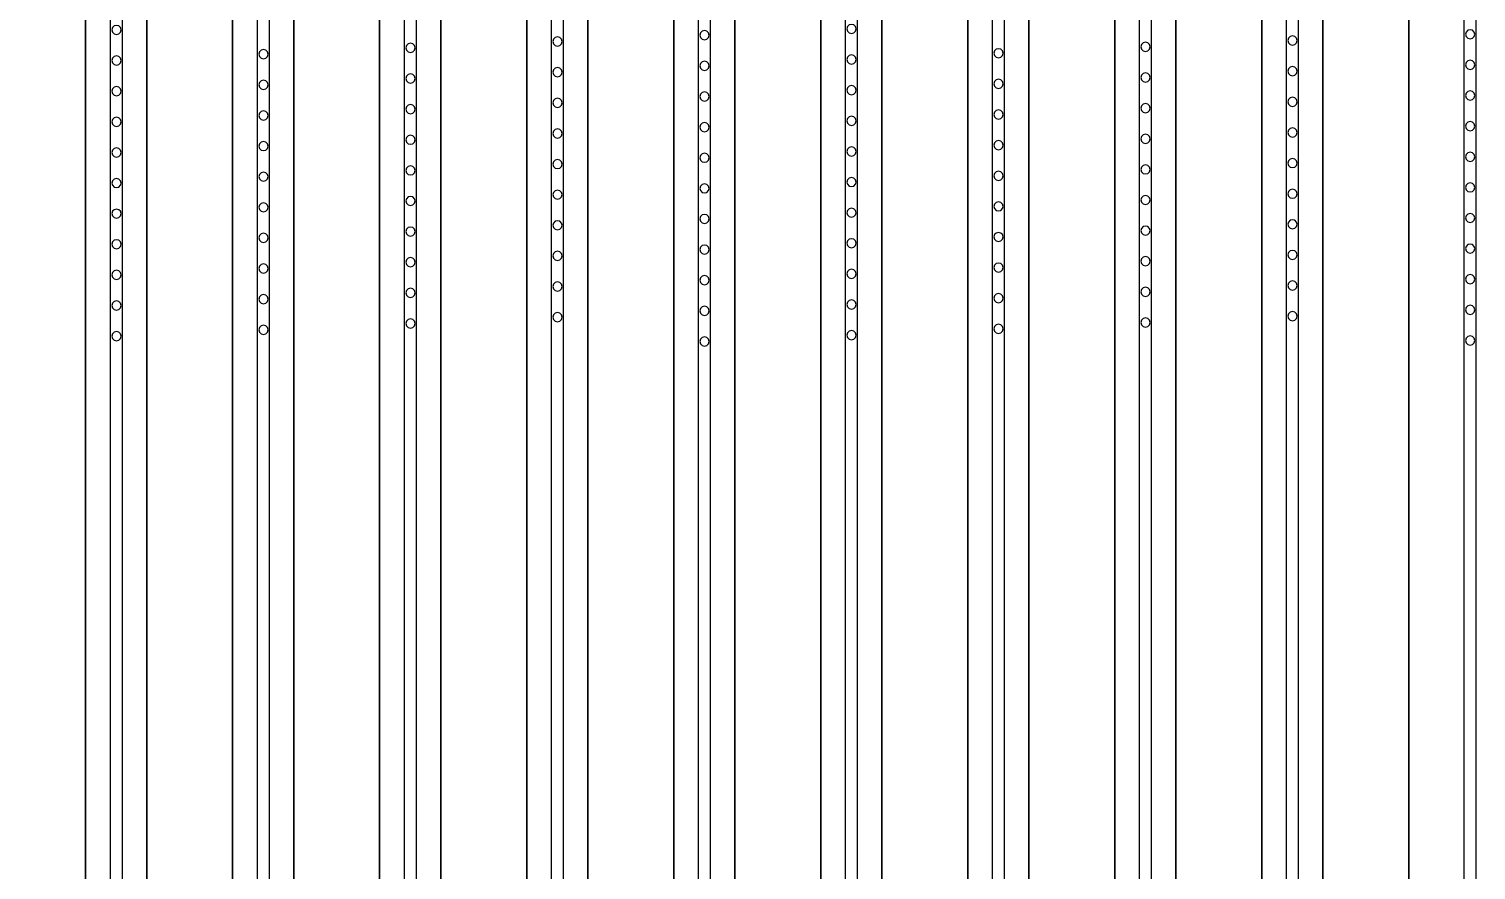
# Model space of a CAD drawing. Header units: metres. Extents: x -1550 to 1550, y -904 to 26100.
# Drawn here: x -247.3 to -11, y 3376.5 to 3513.8 of the extents above; entities that cross this region are included whole.
import ezdxf

# ---------------------------------------------------------------- set-up
doc = ezdxf.new("R2010")
doc.units = ezdxf.units.M
for name, color, linetype in [('Metal', 4, 'CONTINUOUS'), ('pattern_ionp', 7, 'CONTINUOUS'), ('Polyimide', 3, 'CONTINUOUS'), ('Polyimide_Negative', 5, 'CONTINUOUS')]:
    doc.layers.add(name, color=color, linetype=linetype)

msp = doc.modelspace()

# ---------------------------------------------------------------- linework, layer by layer
at = {"layer": 'Metal'}
for points in [[(-234, 11993.5), (-234, 2167.23)], [(-232, 2167.23), (-232, 11993.5)], [(-210, 11993.5), (-210, 1913.26)], [(-208, 1913.26), (-208, 11993.5)], [(-186, 11993.5), (-186, 1659.29)], [(-184, 1659.29), (-184, 11993.5)], [(-162, 11993.5), (-162, 1405.33)], [(-160, 1405.33), (-160, 11993.5)], [(-138, 11993.5), (-138, 1151.36)], [(-136, 1151.36), (-136, 11993.5)], [(-114, 11993.5), (-114, 897.39)], [(-112, 897.39), (-112, 11993.5)], [(-90, 11993.5), (-90, 643.42)], [(-88, 643.42), (-88, 11993.5)], [(-66, 11993.5), (-66, 389.45)], [(-64, 389.45), (-64, 11993.5)], [(-42, 11993.5), (-42, 135.48)], [(-40, 135.48), (-40, 11993.5)], [(-13, 11993.5), (-13, -118.48)], [(-11, -118.48), (-11, 11993.5)]]:
    msp.add_lwpolyline(points, dxfattribs=at)
at = {"layer": 'pattern_ionp'}
for points in [[(-232.21, 3513.67), (-232.31, 3514.05), (-232.59, 3514.32), (-232.96, 3514.42), (-233.34, 3514.32), (-233.61, 3514.05), (-233.71, 3513.67), (-233.61, 3513.3), (-233.34, 3513.02), (-232.96, 3512.92), (-232.59, 3513.02), (-232.31, 3513.3), (-232.21, 3513.67)], [(-136.21, 3512.8), (-136.31, 3513.18), (-136.59, 3513.45), (-136.96, 3513.55), (-137.34, 3513.45), (-137.61, 3513.18), (-137.71, 3512.8), (-137.61, 3512.43), (-137.34, 3512.15), (-136.96, 3512.05), (-136.59, 3512.15), (-136.31, 3512.43), (-136.21, 3512.8)], [(-112.21, 3513.83), (-112.31, 3514.21), (-112.59, 3514.48), (-112.96, 3514.58), (-113.34, 3514.48), (-113.61, 3514.21), (-113.71, 3513.83), (-113.61, 3513.46), (-113.34, 3513.18), (-112.96, 3513.08), (-112.59, 3513.18), (-112.31, 3513.46), (-112.21, 3513.83)], [(-11.21, 3512.96), (-11.31, 3513.33), (-11.59, 3513.61), (-11.96, 3513.71), (-12.34, 3513.61), (-12.61, 3513.33), (-12.71, 3512.96), (-12.61, 3512.58), (-12.34, 3512.31), (-11.96, 3512.21), (-11.59, 3512.31), (-11.31, 3512.58), (-11.21, 3512.96)], [(-184.21, 3510.74), (-184.31, 3511.11), (-184.59, 3511.39), (-184.96, 3511.49), (-185.34, 3511.39), (-185.61, 3511.11), (-185.71, 3510.74), (-185.61, 3510.36), (-185.34, 3510.09), (-184.96, 3509.99), (-184.59, 3510.09), (-184.31, 3510.36), (-184.21, 3510.74)], [(-160.21, 3511.77), (-160.31, 3512.14), (-160.59, 3512.42), (-160.96, 3512.52), (-161.34, 3512.42), (-161.61, 3512.14), (-161.71, 3511.77), (-161.61, 3511.39), (-161.34, 3511.12), (-160.96, 3511.02), (-160.59, 3511.12), (-160.31, 3511.39), (-160.21, 3511.77)], [(-64.21, 3510.9), (-64.31, 3511.27), (-64.59, 3511.55), (-64.96, 3511.65), (-65.34, 3511.55), (-65.61, 3511.27), (-65.71, 3510.9), (-65.61, 3510.52), (-65.34, 3510.25), (-64.96, 3510.15), (-64.59, 3510.25), (-64.31, 3510.52), (-64.21, 3510.9)], [(-40.21, 3511.93), (-40.31, 3512.3), (-40.59, 3512.58), (-40.96, 3512.68), (-41.34, 3512.58), (-41.61, 3512.3), (-41.71, 3511.93), (-41.61, 3511.55), (-41.34, 3511.28), (-40.96, 3511.18), (-40.59, 3511.28), (-40.31, 3511.55), (-40.21, 3511.93)], [(-232.21, 3508.67), (-232.31, 3509.05), (-232.59, 3509.32), (-232.96, 3509.42), (-233.34, 3509.32), (-233.61, 3509.05), (-233.71, 3508.67), (-233.61, 3508.3), (-233.34, 3508.02), (-232.96, 3507.92), (-232.59, 3508.02), (-232.31, 3508.3), (-232.21, 3508.67)], [(-208.21, 3509.71), (-208.31, 3510.08), (-208.59, 3510.35), (-208.96, 3510.46), (-209.34, 3510.35), (-209.61, 3510.08), (-209.71, 3509.71), (-209.61, 3509.33), (-209.34, 3509.06), (-208.96, 3508.96), (-208.59, 3509.06), (-208.31, 3509.33), (-208.21, 3509.71)], [(-136.21, 3507.8), (-136.31, 3508.18), (-136.59, 3508.45), (-136.96, 3508.55), (-137.34, 3508.45), (-137.61, 3508.18), (-137.71, 3507.8), (-137.61, 3507.43), (-137.34, 3507.15), (-136.96, 3507.05), (-136.59, 3507.15), (-136.31, 3507.43), (-136.21, 3507.8)], [(-112.21, 3508.83), (-112.31, 3509.21), (-112.59, 3509.48), (-112.96, 3509.58), (-113.34, 3509.48), (-113.61, 3509.21), (-113.71, 3508.83), (-113.61, 3508.46), (-113.34, 3508.18), (-112.96, 3508.08), (-112.59, 3508.18), (-112.31, 3508.46), (-112.21, 3508.83)], [(-88.21, 3509.86), (-88.31, 3510.24), (-88.59, 3510.51), (-88.96, 3510.61), (-89.34, 3510.51), (-89.61, 3510.24), (-89.71, 3509.86), (-89.61, 3509.49), (-89.34, 3509.21), (-88.96, 3509.11), (-88.59, 3509.21), (-88.31, 3509.49), (-88.21, 3509.86)], [(-11.21, 3507.96), (-11.31, 3508.33), (-11.59, 3508.61), (-11.96, 3508.71), (-12.34, 3508.61), (-12.61, 3508.33), (-12.71, 3507.96), (-12.61, 3507.58), (-12.34, 3507.31), (-11.96, 3507.21), (-11.59, 3507.31), (-11.31, 3507.58), (-11.21, 3507.96)], [(-184.21, 3505.74), (-184.31, 3506.11), (-184.59, 3506.39), (-184.96, 3506.49), (-185.34, 3506.39), (-185.61, 3506.11), (-185.71, 3505.74), (-185.61, 3505.36), (-185.34, 3505.09), (-184.96, 3504.99), (-184.59, 3505.09), (-184.31, 3505.36), (-184.21, 3505.74)], [(-160.21, 3506.77), (-160.31, 3507.14), (-160.59, 3507.42), (-160.96, 3507.52), (-161.34, 3507.42), (-161.61, 3507.14), (-161.71, 3506.77), (-161.61, 3506.39), (-161.34, 3506.12), (-160.96, 3506.02), (-160.59, 3506.12), (-160.31, 3506.39), (-160.21, 3506.77)], [(-64.21, 3505.9), (-64.31, 3506.27), (-64.59, 3506.55), (-64.96, 3506.65), (-65.34, 3506.55), (-65.61, 3506.27), (-65.71, 3505.9), (-65.61, 3505.52), (-65.34, 3505.25), (-64.96, 3505.15), (-64.59, 3505.25), (-64.31, 3505.52), (-64.21, 3505.9)], [(-40.21, 3506.93), (-40.31, 3507.3), (-40.59, 3507.58), (-40.96, 3507.68), (-41.34, 3507.58), (-41.61, 3507.3), (-41.71, 3506.93), (-41.61, 3506.55), (-41.34, 3506.28), (-40.96, 3506.18), (-40.59, 3506.28), (-40.31, 3506.55), (-40.21, 3506.93)], [(-232.21, 3503.67), (-232.31, 3504.05), (-232.59, 3504.32), (-232.96, 3504.42), (-233.34, 3504.32), (-233.61, 3504.05), (-233.71, 3503.67), (-233.61, 3503.3), (-233.34, 3503.02), (-232.96, 3502.92), (-232.59, 3503.02), (-232.31, 3503.3), (-232.21, 3503.67)], [(-208.21, 3504.71), (-208.31, 3505.08), (-208.59, 3505.35), (-208.96, 3505.46), (-209.34, 3505.35), (-209.61, 3505.08), (-209.71, 3504.71), (-209.61, 3504.33), (-209.34, 3504.06), (-208.96, 3503.96), (-208.59, 3504.06), (-208.31, 3504.33), (-208.21, 3504.71)], [(-112.21, 3503.83), (-112.31, 3504.21), (-112.59, 3504.48), (-112.96, 3504.58), (-113.34, 3504.48), (-113.61, 3504.21), (-113.71, 3503.83), (-113.61, 3503.46), (-113.34, 3503.18), (-112.96, 3503.08), (-112.59, 3503.18), (-112.31, 3503.46), (-112.21, 3503.83)], [(-88.21, 3504.86), (-88.31, 3505.24), (-88.59, 3505.51), (-88.96, 3505.61), (-89.34, 3505.51), (-89.61, 3505.24), (-89.71, 3504.86), (-89.61, 3504.49), (-89.34, 3504.21), (-88.96, 3504.11), (-88.59, 3504.21), (-88.31, 3504.49), (-88.21, 3504.86)], [(-184.21, 3500.74), (-184.31, 3501.11), (-184.59, 3501.39), (-184.96, 3501.49), (-185.34, 3501.39), (-185.61, 3501.11), (-185.71, 3500.74), (-185.61, 3500.36), (-185.34, 3500.09), (-184.96, 3499.99), (-184.59, 3500.09), (-184.31, 3500.36), (-184.21, 3500.74)], [(-160.21, 3501.77), (-160.31, 3502.14), (-160.59, 3502.42), (-160.96, 3502.52), (-161.34, 3502.42), (-161.61, 3502.14), (-161.71, 3501.77), (-161.61, 3501.39), (-161.34, 3501.12), (-160.96, 3501.02), (-160.59, 3501.12), (-160.31, 3501.39), (-160.21, 3501.77)], [(-136.21, 3502.8), (-136.31, 3503.18), (-136.59, 3503.45), (-136.96, 3503.55), (-137.34, 3503.45), (-137.61, 3503.18), (-137.71, 3502.8), (-137.61, 3502.43), (-137.34, 3502.15), (-136.96, 3502.05), (-136.59, 3502.15), (-136.31, 3502.43), (-136.21, 3502.8)], [(-64.21, 3500.9), (-64.31, 3501.27), (-64.59, 3501.55), (-64.96, 3501.65), (-65.34, 3501.55), (-65.61, 3501.27), (-65.71, 3500.9), (-65.61, 3500.52), (-65.34, 3500.25), (-64.96, 3500.15), (-64.59, 3500.25), (-64.31, 3500.52), (-64.21, 3500.9)], [(-40.21, 3501.93), (-40.31, 3502.3), (-40.59, 3502.58), (-40.96, 3502.68), (-41.34, 3502.58), (-41.61, 3502.3), (-41.71, 3501.93), (-41.61, 3501.55), (-41.34, 3501.28), (-40.96, 3501.18), (-40.59, 3501.28), (-40.31, 3501.55), (-40.21, 3501.93)], [(-11.21, 3502.96), (-11.31, 3503.33), (-11.59, 3503.61), (-11.96, 3503.71), (-12.34, 3503.61), (-12.61, 3503.33), (-12.71, 3502.96), (-12.61, 3502.58), (-12.34, 3502.31), (-11.96, 3502.21), (-11.59, 3502.31), (-11.31, 3502.58), (-11.21, 3502.96)], [(-232.21, 3498.67), (-232.31, 3499.05), (-232.59, 3499.32), (-232.96, 3499.42), (-233.34, 3499.32), (-233.61, 3499.05), (-233.71, 3498.67), (-233.61, 3498.3), (-233.34, 3498.02), (-232.96, 3497.92), (-232.59, 3498.02), (-232.31, 3498.3), (-232.21, 3498.67)], [(-208.21, 3499.71), (-208.31, 3500.08), (-208.59, 3500.35), (-208.96, 3500.46), (-209.34, 3500.35), (-209.61, 3500.08), (-209.71, 3499.71), (-209.61, 3499.33), (-209.34, 3499.06), (-208.96, 3498.96), (-208.59, 3499.06), (-208.31, 3499.33), (-208.21, 3499.71)], [(-112.21, 3498.83), (-112.31, 3499.21), (-112.59, 3499.48), (-112.96, 3499.58), (-113.34, 3499.48), (-113.61, 3499.21), (-113.71, 3498.83), (-113.61, 3498.46), (-113.34, 3498.18), (-112.96, 3498.08), (-112.59, 3498.18), (-112.31, 3498.46), (-112.21, 3498.83)], [(-88.21, 3499.86), (-88.31, 3500.24), (-88.59, 3500.51), (-88.96, 3500.61), (-89.34, 3500.51), (-89.61, 3500.24), (-89.71, 3499.86), (-89.61, 3499.49), (-89.34, 3499.21), (-88.96, 3499.11), (-88.59, 3499.21), (-88.31, 3499.49), (-88.21, 3499.86)], [(-160.21, 3496.77), (-160.31, 3497.14), (-160.59, 3497.42), (-160.96, 3497.52), (-161.34, 3497.42), (-161.61, 3497.14), (-161.71, 3496.77), (-161.61, 3496.39), (-161.34, 3496.12), (-160.96, 3496.02), (-160.59, 3496.12), (-160.31, 3496.39), (-160.21, 3496.77)], [(-136.21, 3497.8), (-136.31, 3498.18), (-136.59, 3498.45), (-136.96, 3498.55), (-137.34, 3498.45), (-137.61, 3498.18), (-137.71, 3497.8), (-137.61, 3497.43), (-137.34, 3497.15), (-136.96, 3497.05), (-136.59, 3497.15), (-136.31, 3497.43), (-136.21, 3497.8)], [(-40.21, 3496.93), (-40.31, 3497.3), (-40.59, 3497.58), (-40.96, 3497.68), (-41.34, 3497.58), (-41.61, 3497.3), (-41.71, 3496.93), (-41.61, 3496.55), (-41.34, 3496.28), (-40.96, 3496.18), (-40.59, 3496.28), (-40.31, 3496.55), (-40.21, 3496.93)], [(-11.21, 3497.96), (-11.31, 3498.33), (-11.59, 3498.61), (-11.96, 3498.71), (-12.34, 3498.61), (-12.61, 3498.33), (-12.71, 3497.96), (-12.61, 3497.58), (-12.34, 3497.31), (-11.96, 3497.21), (-11.59, 3497.31), (-11.31, 3497.58), (-11.21, 3497.96)], [(-232.21, 3493.67), (-232.31, 3494.05), (-232.59, 3494.32), (-232.96, 3494.42), (-233.34, 3494.32), (-233.61, 3494.05), (-233.71, 3493.67), (-233.61, 3493.3), (-233.34, 3493.02), (-232.96, 3492.92), (-232.59, 3493.02), (-232.31, 3493.3), (-232.21, 3493.67)], [(-208.21, 3494.71), (-208.31, 3495.08), (-208.59, 3495.35), (-208.96, 3495.46), (-209.34, 3495.35), (-209.61, 3495.08), (-209.71, 3494.71), (-209.61, 3494.33), (-209.34, 3494.06), (-208.96, 3493.96), (-208.59, 3494.06), (-208.31, 3494.33), (-208.21, 3494.71)], [(-184.21, 3495.74), (-184.31, 3496.11), (-184.59, 3496.39), (-184.96, 3496.49), (-185.34, 3496.39), (-185.61, 3496.11), (-185.71, 3495.74), (-185.61, 3495.36), (-185.34, 3495.09), (-184.96, 3494.99), (-184.59, 3495.09), (-184.31, 3495.36), (-184.21, 3495.74)], [(-112.21, 3493.83), (-112.31, 3494.21), (-112.59, 3494.48), (-112.96, 3494.58), (-113.34, 3494.48), (-113.61, 3494.21), (-113.71, 3493.83), (-113.61, 3493.46), (-113.34, 3493.18), (-112.96, 3493.08), (-112.59, 3493.18), (-112.31, 3493.46), (-112.21, 3493.83)], [(-88.21, 3494.86), (-88.31, 3495.24), (-88.59, 3495.51), (-88.96, 3495.61), (-89.34, 3495.51), (-89.61, 3495.24), (-89.71, 3494.86), (-89.61, 3494.49), (-89.34, 3494.21), (-88.96, 3494.11), (-88.59, 3494.21), (-88.31, 3494.49), (-88.21, 3494.86)], [(-64.21, 3495.9), (-64.31, 3496.27), (-64.59, 3496.55), (-64.96, 3496.65), (-65.34, 3496.55), (-65.61, 3496.27), (-65.71, 3495.9), (-65.61, 3495.52), (-65.34, 3495.25), (-64.96, 3495.15), (-64.59, 3495.25), (-64.31, 3495.52), (-64.21, 3495.9)], [(-160.21, 3491.77), (-160.31, 3492.14), (-160.59, 3492.42), (-160.96, 3492.52), (-161.34, 3492.42), (-161.61, 3492.14), (-161.71, 3491.77), (-161.61, 3491.39), (-161.34, 3491.12), (-160.96, 3491.02), (-160.59, 3491.12), (-160.31, 3491.39), (-160.21, 3491.77)], [(-136.21, 3492.8), (-136.31, 3493.18), (-136.59, 3493.45), (-136.96, 3493.55), (-137.34, 3493.45), (-137.61, 3493.18), (-137.71, 3492.8), (-137.61, 3492.43), (-137.34, 3492.15), (-136.96, 3492.05), (-136.59, 3492.15), (-136.31, 3492.43), (-136.21, 3492.8)], [(-40.21, 3491.93), (-40.31, 3492.3), (-40.59, 3492.58), (-40.96, 3492.68), (-41.34, 3492.58), (-41.61, 3492.3), (-41.71, 3491.93), (-41.61, 3491.55), (-41.34, 3491.28), (-40.96, 3491.18), (-40.59, 3491.28), (-40.31, 3491.55), (-40.21, 3491.93)], [(-11.21, 3492.96), (-11.31, 3493.33), (-11.59, 3493.61), (-11.96, 3493.71), (-12.34, 3493.61), (-12.61, 3493.33), (-12.71, 3492.96), (-12.61, 3492.58), (-12.34, 3492.31), (-11.96, 3492.21), (-11.59, 3492.31), (-11.31, 3492.58), (-11.21, 3492.96)], [(-208.21, 3489.71), (-208.31, 3490.08), (-208.59, 3490.35), (-208.96, 3490.46), (-209.34, 3490.35), (-209.61, 3490.08), (-209.71, 3489.71), (-209.61, 3489.33), (-209.34, 3489.06), (-208.96, 3488.96), (-208.59, 3489.06), (-208.31, 3489.33), (-208.21, 3489.71)], [(-184.21, 3490.74), (-184.31, 3491.11), (-184.59, 3491.39), (-184.96, 3491.49), (-185.34, 3491.39), (-185.61, 3491.11), (-185.71, 3490.74), (-185.61, 3490.36), (-185.34, 3490.09), (-184.96, 3489.99), (-184.59, 3490.09), (-184.31, 3490.36), (-184.21, 3490.74)], [(-112.21, 3488.83), (-112.31, 3489.21), (-112.59, 3489.48), (-112.96, 3489.58), (-113.34, 3489.48), (-113.61, 3489.21), (-113.71, 3488.83), (-113.61, 3488.46), (-113.34, 3488.18), (-112.96, 3488.08), (-112.59, 3488.18), (-112.31, 3488.46), (-112.21, 3488.83)], [(-88.21, 3489.86), (-88.31, 3490.24), (-88.59, 3490.51), (-88.96, 3490.61), (-89.34, 3490.51), (-89.61, 3490.24), (-89.71, 3489.86), (-89.61, 3489.49), (-89.34, 3489.21), (-88.96, 3489.11), (-88.59, 3489.21), (-88.31, 3489.49), (-88.21, 3489.86)], [(-64.21, 3490.9), (-64.31, 3491.27), (-64.59, 3491.55), (-64.96, 3491.65), (-65.34, 3491.55), (-65.61, 3491.27), (-65.71, 3490.9), (-65.61, 3490.52), (-65.34, 3490.25), (-64.96, 3490.15), (-64.59, 3490.25), (-64.31, 3490.52), (-64.21, 3490.9)], [(-232.21, 3488.67), (-232.31, 3489.05), (-232.59, 3489.32), (-232.96, 3489.42), (-233.34, 3489.32), (-233.61, 3489.05), (-233.71, 3488.67), (-233.61, 3488.3), (-233.34, 3488.02), (-232.96, 3487.92), (-232.59, 3488.02), (-232.31, 3488.3), (-232.21, 3488.67)], [(-160.21, 3486.77), (-160.31, 3487.14), (-160.59, 3487.42), (-160.96, 3487.52), (-161.34, 3487.42), (-161.61, 3487.14), (-161.71, 3486.77), (-161.61, 3486.39), (-161.34, 3486.12), (-160.96, 3486.02), (-160.59, 3486.12), (-160.31, 3486.39), (-160.21, 3486.77)], [(-136.21, 3487.8), (-136.31, 3488.18), (-136.59, 3488.45), (-136.96, 3488.55), (-137.34, 3488.45), (-137.61, 3488.18), (-137.71, 3487.8), (-137.61, 3487.43), (-137.34, 3487.15), (-136.96, 3487.05), (-136.59, 3487.15), (-136.31, 3487.43), (-136.21, 3487.8)], [(-40.21, 3486.93), (-40.31, 3487.3), (-40.59, 3487.58), (-40.96, 3487.68), (-41.34, 3487.58), (-41.61, 3487.3), (-41.71, 3486.93), (-41.61, 3486.55), (-41.34, 3486.28), (-40.96, 3486.18), (-40.59, 3486.28), (-40.31, 3486.55), (-40.21, 3486.93)], [(-11.21, 3487.96), (-11.31, 3488.33), (-11.59, 3488.61), (-11.96, 3488.71), (-12.34, 3488.61), (-12.61, 3488.33), (-12.71, 3487.96), (-12.61, 3487.58), (-12.34, 3487.31), (-11.96, 3487.21), (-11.59, 3487.31), (-11.31, 3487.58), (-11.21, 3487.96)], [(-208.21, 3484.71), (-208.31, 3485.08), (-208.59, 3485.35), (-208.96, 3485.46), (-209.34, 3485.35), (-209.61, 3485.08), (-209.71, 3484.71), (-209.61, 3484.33), (-209.34, 3484.06), (-208.96, 3483.96), (-208.59, 3484.06), (-208.31, 3484.33), (-208.21, 3484.71)], [(-184.21, 3485.74), (-184.31, 3486.11), (-184.59, 3486.39), (-184.96, 3486.49), (-185.34, 3486.39), (-185.61, 3486.11), (-185.71, 3485.74), (-185.61, 3485.36), (-185.34, 3485.09), (-184.96, 3484.99), (-184.59, 3485.09), (-184.31, 3485.36), (-184.21, 3485.74)], [(-88.21, 3484.86), (-88.31, 3485.24), (-88.59, 3485.51), (-88.96, 3485.61), (-89.34, 3485.51), (-89.61, 3485.24), (-89.71, 3484.86), (-89.61, 3484.49), (-89.34, 3484.21), (-88.96, 3484.11), (-88.59, 3484.21), (-88.31, 3484.49), (-88.21, 3484.86)], [(-64.21, 3485.9), (-64.31, 3486.27), (-64.59, 3486.55), (-64.96, 3486.65), (-65.34, 3486.55), (-65.61, 3486.27), (-65.71, 3485.9), (-65.61, 3485.52), (-65.34, 3485.25), (-64.96, 3485.15), (-64.59, 3485.25), (-64.31, 3485.52), (-64.21, 3485.9)], [(-232.21, 3483.67), (-232.31, 3484.05), (-232.59, 3484.32), (-232.96, 3484.42), (-233.34, 3484.32), (-233.61, 3484.05), (-233.71, 3483.67), (-233.61, 3483.3), (-233.34, 3483.02), (-232.96, 3482.92), (-232.59, 3483.02), (-232.31, 3483.3), (-232.21, 3483.67)], [(-160.21, 3481.77), (-160.31, 3482.14), (-160.59, 3482.42), (-160.96, 3482.52), (-161.34, 3482.42), (-161.61, 3482.14), (-161.71, 3481.77), (-161.61, 3481.39), (-161.34, 3481.12), (-160.96, 3481.02), (-160.59, 3481.12), (-160.31, 3481.39), (-160.21, 3481.77)], [(-136.21, 3482.8), (-136.31, 3483.18), (-136.59, 3483.45), (-136.96, 3483.55), (-137.34, 3483.45), (-137.61, 3483.18), (-137.71, 3482.8), (-137.61, 3482.43), (-137.34, 3482.15), (-136.96, 3482.05), (-136.59, 3482.15), (-136.31, 3482.43), (-136.21, 3482.8)], [(-112.21, 3483.83), (-112.31, 3484.21), (-112.59, 3484.48), (-112.96, 3484.58), (-113.34, 3484.48), (-113.61, 3484.21), (-113.71, 3483.83), (-113.61, 3483.46), (-113.34, 3483.18), (-112.96, 3483.08), (-112.59, 3483.18), (-112.31, 3483.46), (-112.21, 3483.83)], [(-40.21, 3481.93), (-40.31, 3482.3), (-40.59, 3482.58), (-40.96, 3482.68), (-41.34, 3482.58), (-41.61, 3482.3), (-41.71, 3481.93), (-41.61, 3481.55), (-41.34, 3481.28), (-40.96, 3481.18), (-40.59, 3481.28), (-40.31, 3481.55), (-40.21, 3481.93)], [(-11.21, 3482.96), (-11.31, 3483.33), (-11.59, 3483.61), (-11.96, 3483.71), (-12.34, 3483.61), (-12.61, 3483.33), (-12.71, 3482.96), (-12.61, 3482.58), (-12.34, 3482.31), (-11.96, 3482.21), (-11.59, 3482.31), (-11.31, 3482.58), (-11.21, 3482.96)], [(-208.21, 3479.71), (-208.31, 3480.08), (-208.59, 3480.35), (-208.96, 3480.46), (-209.34, 3480.35), (-209.61, 3480.08), (-209.71, 3479.71), (-209.61, 3479.33), (-209.34, 3479.06), (-208.96, 3478.96), (-208.59, 3479.06), (-208.31, 3479.33), (-208.21, 3479.71)], [(-184.21, 3480.74), (-184.31, 3481.11), (-184.59, 3481.39), (-184.96, 3481.49), (-185.34, 3481.39), (-185.61, 3481.11), (-185.71, 3480.74), (-185.61, 3480.36), (-185.34, 3480.09), (-184.96, 3479.99), (-184.59, 3480.09), (-184.31, 3480.36), (-184.21, 3480.74)], [(-88.21, 3479.86), (-88.31, 3480.24), (-88.59, 3480.51), (-88.96, 3480.61), (-89.34, 3480.51), (-89.61, 3480.24), (-89.71, 3479.86), (-89.61, 3479.49), (-89.34, 3479.21), (-88.96, 3479.11), (-88.59, 3479.21), (-88.31, 3479.49), (-88.21, 3479.86)], [(-64.21, 3480.9), (-64.31, 3481.27), (-64.59, 3481.55), (-64.96, 3481.65), (-65.34, 3481.55), (-65.61, 3481.27), (-65.71, 3480.9), (-65.61, 3480.52), (-65.34, 3480.25), (-64.96, 3480.15), (-64.59, 3480.25), (-64.31, 3480.52), (-64.21, 3480.9)], [(-232.21, 3478.67), (-232.31, 3479.05), (-232.59, 3479.32), (-232.96, 3479.42), (-233.34, 3479.32), (-233.61, 3479.05), (-233.71, 3478.67), (-233.61, 3478.3), (-233.34, 3478.02), (-232.96, 3477.92), (-232.59, 3478.02), (-232.31, 3478.3), (-232.21, 3478.67)], [(-136.21, 3477.8), (-136.31, 3478.18), (-136.59, 3478.45), (-136.96, 3478.55), (-137.34, 3478.45), (-137.61, 3478.18), (-137.71, 3477.8), (-137.61, 3477.43), (-137.34, 3477.15), (-136.96, 3477.05), (-136.59, 3477.15), (-136.31, 3477.43), (-136.21, 3477.8)], [(-112.21, 3478.83), (-112.31, 3479.21), (-112.59, 3479.48), (-112.96, 3479.58), (-113.34, 3479.48), (-113.61, 3479.21), (-113.71, 3478.83), (-113.61, 3478.46), (-113.34, 3478.18), (-112.96, 3478.08), (-112.59, 3478.18), (-112.31, 3478.46), (-112.21, 3478.83)], [(-11.21, 3477.96), (-11.31, 3478.33), (-11.59, 3478.61), (-11.96, 3478.71), (-12.34, 3478.61), (-12.61, 3478.33), (-12.71, 3477.96), (-12.61, 3477.58), (-12.34, 3477.31), (-11.96, 3477.21), (-11.59, 3477.31), (-11.31, 3477.58), (-11.21, 3477.96)], [(-208.21, 3474.71), (-208.31, 3475.08), (-208.59, 3475.35), (-208.96, 3475.46), (-209.34, 3475.35), (-209.61, 3475.08), (-209.71, 3474.71), (-209.61, 3474.33), (-209.34, 3474.06), (-208.96, 3473.96), (-208.59, 3474.06), (-208.31, 3474.33), (-208.21, 3474.71)], [(-184.21, 3475.74), (-184.31, 3476.11), (-184.59, 3476.39), (-184.96, 3476.49), (-185.34, 3476.39), (-185.61, 3476.11), (-185.71, 3475.74), (-185.61, 3475.36), (-185.34, 3475.09), (-184.96, 3474.99), (-184.59, 3475.09), (-184.31, 3475.36), (-184.21, 3475.74)], [(-160.21, 3476.77), (-160.31, 3477.14), (-160.59, 3477.42), (-160.96, 3477.52), (-161.34, 3477.42), (-161.61, 3477.14), (-161.71, 3476.77), (-161.61, 3476.39), (-161.34, 3476.12), (-160.96, 3476.02), (-160.59, 3476.12), (-160.31, 3476.39), (-160.21, 3476.77)], [(-88.21, 3474.86), (-88.31, 3475.24), (-88.59, 3475.51), (-88.96, 3475.61), (-89.34, 3475.51), (-89.61, 3475.24), (-89.71, 3474.86), (-89.61, 3474.49), (-89.34, 3474.21), (-88.96, 3474.11), (-88.59, 3474.21), (-88.31, 3474.49), (-88.21, 3474.86)], [(-64.21, 3475.9), (-64.31, 3476.27), (-64.59, 3476.55), (-64.96, 3476.65), (-65.34, 3476.55), (-65.61, 3476.27), (-65.71, 3475.9), (-65.61, 3475.52), (-65.34, 3475.25), (-64.96, 3475.15), (-64.59, 3475.25), (-64.31, 3475.52), (-64.21, 3475.9)], [(-40.21, 3476.93), (-40.31, 3477.3), (-40.59, 3477.58), (-40.96, 3477.68), (-41.34, 3477.58), (-41.61, 3477.3), (-41.71, 3476.93), (-41.61, 3476.55), (-41.34, 3476.28), (-40.96, 3476.18), (-40.59, 3476.28), (-40.31, 3476.55), (-40.21, 3476.93)], [(-232.21, 3473.67), (-232.31, 3474.05), (-232.59, 3474.32), (-232.96, 3474.42), (-233.34, 3474.32), (-233.61, 3474.05), (-233.71, 3473.67), (-233.61, 3473.3), (-233.34, 3473.02), (-232.96, 3472.92), (-232.59, 3473.02), (-232.31, 3473.3), (-232.21, 3473.67)], [(-136.21, 3472.8), (-136.31, 3473.18), (-136.59, 3473.45), (-136.96, 3473.55), (-137.34, 3473.45), (-137.61, 3473.18), (-137.71, 3472.8), (-137.61, 3472.43), (-137.34, 3472.15), (-136.96, 3472.05), (-136.59, 3472.15), (-136.31, 3472.43), (-136.21, 3472.8)], [(-112.21, 3473.83), (-112.31, 3474.21), (-112.59, 3474.48), (-112.96, 3474.58), (-113.34, 3474.48), (-113.61, 3474.21), (-113.71, 3473.83), (-113.61, 3473.46), (-113.34, 3473.18), (-112.96, 3473.08), (-112.59, 3473.18), (-112.31, 3473.46), (-112.21, 3473.83)], [(-11.21, 3472.96), (-11.31, 3473.33), (-11.59, 3473.61), (-11.96, 3473.71), (-12.34, 3473.61), (-12.61, 3473.33), (-12.71, 3472.96), (-12.61, 3472.58), (-12.34, 3472.31), (-11.96, 3472.21), (-11.59, 3472.31), (-11.31, 3472.58), (-11.21, 3472.96)], [(-184.21, 3470.74), (-184.31, 3471.11), (-184.59, 3471.39), (-184.96, 3471.49), (-185.34, 3471.39), (-185.61, 3471.11), (-185.71, 3470.74), (-185.61, 3470.36), (-185.34, 3470.09), (-184.96, 3469.99), (-184.59, 3470.09), (-184.31, 3470.36), (-184.21, 3470.74)], [(-160.21, 3471.77), (-160.31, 3472.14), (-160.59, 3472.42), (-160.96, 3472.52), (-161.34, 3472.42), (-161.61, 3472.14), (-161.71, 3471.77), (-161.61, 3471.39), (-161.34, 3471.12), (-160.96, 3471.02), (-160.59, 3471.12), (-160.31, 3471.39), (-160.21, 3471.77)], [(-64.21, 3470.9), (-64.31, 3471.27), (-64.59, 3471.55), (-64.96, 3471.65), (-65.34, 3471.55), (-65.61, 3471.27), (-65.71, 3470.9), (-65.61, 3470.52), (-65.34, 3470.25), (-64.96, 3470.15), (-64.59, 3470.25), (-64.31, 3470.52), (-64.21, 3470.9)], [(-40.21, 3471.93), (-40.31, 3472.3), (-40.59, 3472.58), (-40.96, 3472.68), (-41.34, 3472.58), (-41.61, 3472.3), (-41.71, 3471.93), (-41.61, 3471.55), (-41.34, 3471.28), (-40.96, 3471.18), (-40.59, 3471.28), (-40.31, 3471.55), (-40.21, 3471.93)], [(-232.21, 3468.67), (-232.31, 3469.05), (-232.59, 3469.32), (-232.96, 3469.42), (-233.34, 3469.32), (-233.61, 3469.05), (-233.71, 3468.67), (-233.61, 3468.3), (-233.34, 3468.02), (-232.96, 3467.92), (-232.59, 3468.02), (-232.31, 3468.3), (-232.21, 3468.67)], [(-208.21, 3469.71), (-208.31, 3470.08), (-208.59, 3470.35), (-208.96, 3470.46), (-209.34, 3470.35), (-209.61, 3470.08), (-209.71, 3469.71), (-209.61, 3469.33), (-209.34, 3469.06), (-208.96, 3468.96), (-208.59, 3469.06), (-208.31, 3469.33), (-208.21, 3469.71)], [(-136.21, 3467.8), (-136.31, 3468.18), (-136.59, 3468.45), (-136.96, 3468.55), (-137.34, 3468.45), (-137.61, 3468.18), (-137.71, 3467.8), (-137.61, 3467.43), (-137.34, 3467.15), (-136.96, 3467.05), (-136.59, 3467.15), (-136.31, 3467.43), (-136.21, 3467.8)], [(-112.21, 3468.83), (-112.31, 3469.21), (-112.59, 3469.48), (-112.96, 3469.58), (-113.34, 3469.48), (-113.61, 3469.21), (-113.71, 3468.83), (-113.61, 3468.46), (-113.34, 3468.18), (-112.96, 3468.08), (-112.59, 3468.18), (-112.31, 3468.46), (-112.21, 3468.83)], [(-88.21, 3469.86), (-88.31, 3470.24), (-88.59, 3470.51), (-88.96, 3470.61), (-89.34, 3470.51), (-89.61, 3470.24), (-89.71, 3469.86), (-89.61, 3469.49), (-89.34, 3469.21), (-88.96, 3469.11), (-88.59, 3469.21), (-88.31, 3469.49), (-88.21, 3469.86)], [(-11.21, 3467.96), (-11.31, 3468.33), (-11.59, 3468.61), (-11.96, 3468.71), (-12.34, 3468.61), (-12.61, 3468.33), (-12.71, 3467.96), (-12.61, 3467.58), (-12.34, 3467.31), (-11.96, 3467.21), (-11.59, 3467.31), (-11.31, 3467.58), (-11.21, 3467.96)], [(-184.21, 3465.74), (-184.31, 3466.11), (-184.59, 3466.39), (-184.96, 3466.49), (-185.34, 3466.39), (-185.61, 3466.11), (-185.71, 3465.74), (-185.61, 3465.36), (-185.34, 3465.09), (-184.96, 3464.99), (-184.59, 3465.09), (-184.31, 3465.36), (-184.21, 3465.74)], [(-160.21, 3466.77), (-160.31, 3467.14), (-160.59, 3467.42), (-160.96, 3467.52), (-161.34, 3467.42), (-161.61, 3467.14), (-161.71, 3466.77), (-161.61, 3466.39), (-161.34, 3466.12), (-160.96, 3466.02), (-160.59, 3466.12), (-160.31, 3466.39), (-160.21, 3466.77)], [(-64.21, 3465.9), (-64.31, 3466.27), (-64.59, 3466.55), (-64.96, 3466.65), (-65.34, 3466.55), (-65.61, 3466.27), (-65.71, 3465.9), (-65.61, 3465.52), (-65.34, 3465.25), (-64.96, 3465.15), (-64.59, 3465.25), (-64.31, 3465.52), (-64.21, 3465.9)], [(-40.21, 3466.93), (-40.31, 3467.3), (-40.59, 3467.58), (-40.96, 3467.68), (-41.34, 3467.58), (-41.61, 3467.3), (-41.71, 3466.93), (-41.61, 3466.55), (-41.34, 3466.28), (-40.96, 3466.18), (-40.59, 3466.28), (-40.31, 3466.55), (-40.21, 3466.93)], [(-232.21, 3463.67), (-232.31, 3464.05), (-232.59, 3464.32), (-232.96, 3464.42), (-233.34, 3464.32), (-233.61, 3464.05), (-233.71, 3463.67), (-233.61, 3463.3), (-233.34, 3463.02), (-232.96, 3462.92), (-232.59, 3463.02), (-232.31, 3463.3), (-232.21, 3463.67)], [(-208.21, 3464.71), (-208.31, 3465.08), (-208.59, 3465.35), (-208.96, 3465.46), (-209.34, 3465.35), (-209.61, 3465.08), (-209.71, 3464.71), (-209.61, 3464.33), (-209.34, 3464.06), (-208.96, 3463.96), (-208.59, 3464.06), (-208.31, 3464.33), (-208.21, 3464.71)], [(-112.21, 3463.83), (-112.31, 3464.21), (-112.59, 3464.48), (-112.96, 3464.58), (-113.34, 3464.48), (-113.61, 3464.21), (-113.71, 3463.83), (-113.61, 3463.46), (-113.34, 3463.18), (-112.96, 3463.08), (-112.59, 3463.18), (-112.31, 3463.46), (-112.21, 3463.83)], [(-88.21, 3464.86), (-88.31, 3465.24), (-88.59, 3465.51), (-88.96, 3465.61), (-89.34, 3465.51), (-89.61, 3465.24), (-89.71, 3464.86), (-89.61, 3464.49), (-89.34, 3464.21), (-88.96, 3464.11), (-88.59, 3464.21), (-88.31, 3464.49), (-88.21, 3464.86)], [(-11.21, 3462.96), (-11.31, 3463.33), (-11.59, 3463.61), (-11.96, 3463.71), (-12.34, 3463.61), (-12.61, 3463.33), (-12.71, 3462.96), (-12.61, 3462.58), (-12.34, 3462.31), (-11.96, 3462.21), (-11.59, 3462.31), (-11.31, 3462.58), (-11.21, 3462.96)], [(-136.21, 3462.8), (-136.31, 3463.18), (-136.59, 3463.45), (-136.96, 3463.55), (-137.34, 3463.45), (-137.61, 3463.18), (-137.71, 3462.8), (-137.61, 3462.43), (-137.34, 3462.15), (-136.96, 3462.05), (-136.59, 3462.15), (-136.31, 3462.43), (-136.21, 3462.8)]]:
    msp.add_lwpolyline(points, close=True, dxfattribs=at)
at = {"layer": 'Polyimide'}
for points in [[(-238, 2171.23), (-238, 11978.5)], [(-228, 11978.5), (-228, 2171.23)], [(-214, 1917.26), (-214, 11978.5)], [(-204, 11978.5), (-204, 1917.26)], [(-190, 1663.29), (-190, 11978.5)], [(-180, 11978.5), (-180, 1663.29)], [(-166, 1409.33), (-166, 11978.5)], [(-156, 11978.5), (-156, 1409.33)], [(-142, 1155.36), (-142, 11978.5)], [(-132, 11978.5), (-132, 1155.36)], [(-118, 901.39), (-118, 11978.5)], [(-108, 11978.5), (-108, 901.39)], [(-94, 647.42), (-94, 11978.5)], [(-84, 11978.5), (-84, 647.42)], [(-70, 393.45), (-70, 11978.5)], [(-60, 11978.5), (-60, 393.45)], [(-46, 139.48), (-46, 11978.5)], [(-36, 11978.5), (-36, 139.48)], [(-22, -116.48), (-22, 11978.5)]]:
    msp.add_lwpolyline(points, dxfattribs=at)
at = {"layer": 'Polyimide_Negative'}
for points in [[(-22, 11978.5), (-22, -116.48), (-22.5, -116.48), (-22.5, -137.48), (-22, -137.48), (-22, -387.48), (-22, -587.48), (-22, -628.09), (-24.31, -635.25), (-25.99, -638.43), (-28.23, -640.89), (-31.03, -642.36), (-36.34, -643.61), (-38.23, -645.59), (-39.87, -649.42), (-40.39, -651.11), (-40.5, -654.04), (-40.5, -665.28), (-46.65, -651.78), (-966, 6040.77)], [(-238, 11978.5), (-238, 2171.23)], [(-228, 2171.23), (-228, 11978.5)], [(-214, 11978.5), (-214, 1917.26)], [(-204, 1917.26), (-204, 11978.5)], [(-190, 11978.5), (-190, 1663.29)], [(-180, 1663.29), (-180, 11978.5)], [(-166, 11978.5), (-166, 1409.33)], [(-156, 1409.33), (-156, 11978.5)], [(-142, 11978.5), (-142, 1155.36)], [(-132, 1155.36), (-132, 11978.5)], [(-118, 11978.5), (-118, 901.39)], [(-108, 901.39), (-108, 11978.5)], [(-94, 11978.5), (-94, 647.42)], [(-84, 647.42), (-84, 11978.5)], [(-70, 11978.5), (-70, 393.45)], [(-60, 393.45), (-60, 11978.5)], [(-46, 11978.5), (-46, 139.48)], [(-36, 139.48), (-36, 11978.5)]]:
    msp.add_lwpolyline(points, dxfattribs=at)

doc.saveas('drawing.dxf')
